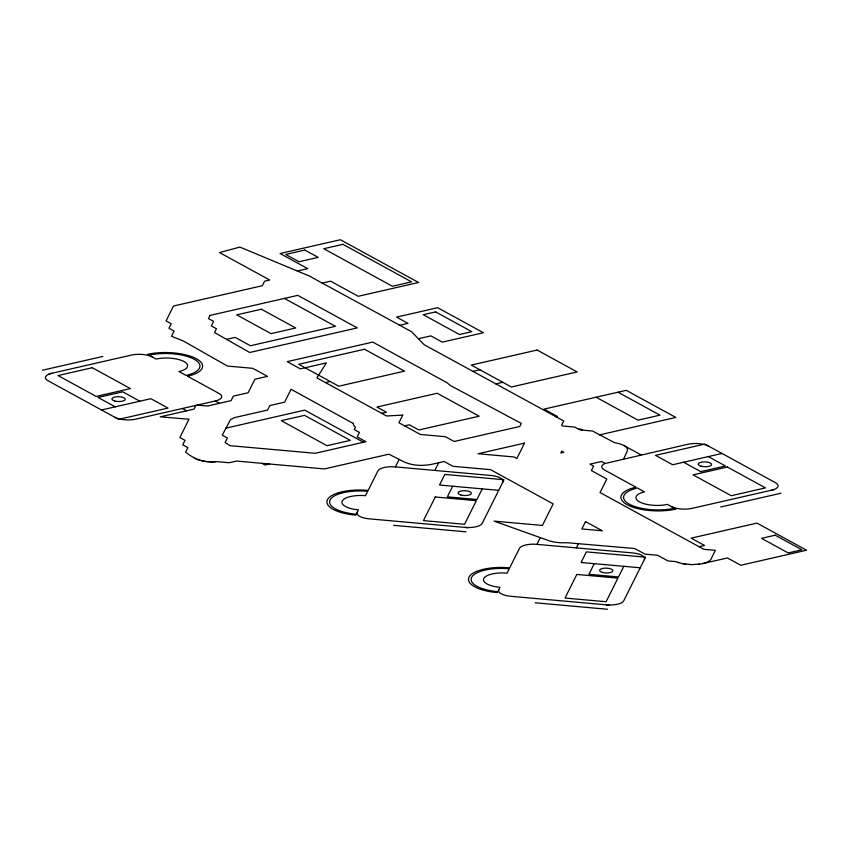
<?xml version="1.0" encoding="UTF-8"?>
<svg xmlns="http://www.w3.org/2000/svg" width="849" height="849" viewBox="0 0 849 849"><rect width="100%" height="100%" fill="white"/><g stroke="black" fill="none" stroke-linecap="round" stroke-linejoin="round"><path stroke-width="1.27" d="M353.205 423.439L291.08 389.277L284.638 402.161L269.833 405.546L267.584 410.056L234.027 417.719A20.047 7.28 1.6 0 1 230.641 419.448L222.236 435.187L227.383 437.999L225.134 442.509L230.1 445.683L315.17 453.292L365.93 441.692L357.185 436.917L359.435 432.406L354.288 429.594L355.519 427.132L353.63 425.232L353.216 423.269M623.686 458.938L627.294 450.968A20.047 7.28 1.6 0 0 624.843 446.086L623.782 445.46A20.047 7.28 1.6 0 0 614.538 442.669L592.517 431.027L579.963 429.912L574.815 427.089L562.961 426.028L561.614 425.19L563.725 420.966L424.118 344.683L411.51 331.662L312.506 277.793A20.047 7.28 1.6 0 0 309.185 275.946L239.864 247.08L219.498 252.546L269.749 280.032L264.58 281.21L262.32 285.72L173.493 306.022L166.054 320.901L171.201 323.724L168.94 328.223L174.098 331.046L171.487 336.246L183.395 341.001L227.426 366.057L252.758 368.317L267.467 376.362L254.891 379.238L248.131 392.758L233.326 396.143L231.077 400.654L207.538 406.034L196.989 405.153M195.917 405.398L194.06 409.112L160.238 416.848L188.998 419.247L179.861 437.522L185.008 440.334L182.747 444.844L187.894 447.656L185.644 452.167C194.156 459.235 205.118 463.225 216.537 461.623L229.166 462.747L236.563 461.06L324.424 468.924L388.863 454.194L404.421 462.058C412.954 465.814 422.781 466.069 431.833 464.307L444.133 461.506L452.91 466.303L490.563 469.667L553.155 503.903L542.394 525.446L494.097 521.116L548.412 540.537A20.047 7.28 1.6 0 0 566.707 542.691L634.712 548.507L645.017 554.142L657.561 555.267L667.855 560.892L675.857 561.614L682.171 563.609L691.659 564.638L701.062 563.938L727.402 557.963L740.753 565.264L806.55 550.216L756.968 523.101L691.171 538.149L704.521 545.451L699.045 546.692M356.251 514.218A32.4 11.769 1.6 0 1 330.102 499.912A32.4 11.769 1.6 0 1 367.713 491.316L365.526 495.689A20.047 7.28 1.6 0 0 342.264 501.006A20.047 7.28 1.6 0 0 358.437 509.856L355.784 515.163A35.074 12.746 1.6 0 1 327.47 499.679A35.074 12.746 1.6 0 1 368.179 490.372L377.922 470.898A15.038 5.465 1.6 0 1 395.369 466.908L399.136 459.383M434.815 470.442L438.657 462.747M452.676 486.222L447.359 496.845L476.947 499.499L482.253 488.875M497.811 591.668A32.4 11.769 1.6 0 1 471.651 577.362A32.4 11.769 1.6 0 1 509.262 568.766L507.076 573.139A20.047 7.28 1.6 0 0 483.813 578.456A20.047 7.28 1.6 0 0 499.987 587.306L497.334 592.613A35.074 12.746 1.6 0 1 469.019 577.129A35.074 12.746 1.6 0 1 509.729 567.822L519.471 548.348A15.038 5.465 1.6 0 1 536.918 544.358L540.282 537.629M576.365 547.892L578.572 543.477M594.226 563.672L588.919 574.295L618.496 576.949L623.813 566.325M297.352 271.022L307.72 268.645L280.074 253.522L340.396 239.736L418.568 282.494L358.257 296.28L330.611 281.157L322.047 283.12M42.45 370.238L102.771 356.453M49.125 373.889L131.372 355.094A15.038 5.465 1.6 0 1 152.289 356.962M226.63 339.356L235.162 337.403L250.423 345.745L335.419 326.313L284.394 298.413M399.274 325.358L407.987 323.363L396.547 317.102L437.681 307.709L483.442 332.734L442.318 342.136L430.878 335.875L418.61 338.677M101.498 409.971L150.846 398.69L168.017 408.082L118.658 419.364L48.106 380.776A15.038 5.465 1.6 0 1 51.863 373.263M219.52 403.296L215.275 400.972L135.766 419.151A15.038 5.465 1.6 0 1 114.848 417.273M325.464 382.57L330.187 381.488M472.925 371.374L479.897 369.771M225.728 428.183L304.717 410.131L363.457 442.255M495.805 383.886L502.778 382.294M381.721 413.336L386.444 412.264L376.903 407.042L437.224 393.257L479.176 416.201L418.854 429.987L409.324 424.776L404.602 425.858M269.547 464.01L265.132 465.019L262.065 463.342M555.862 416.763L557.337 416.424L543.986 409.122L626.244 390.328L675.815 417.443L599.543 434.879M578.785 429.265L580.217 428.936L582.382 430.125M722 453.462L672.652 464.743L655.492 455.361L704.84 444.08L775.392 482.667A15.038 5.465 1.6 0 1 771.635 490.181M774.373 489.555L692.126 508.349A15.038 5.465 1.6 0 1 671.209 506.482M720.737 506.991L781.048 493.205M698.387 564.32L699.3 564.214M215.805 461.665L214.85 461.729M213.874 461.76L212.897 461.792M211.921 461.792L210.945 461.771M209.958 461.739L208.981 461.697M208.005 461.623L207.029 461.548M688.719 564.5L689.696 564.564M395.369 466.908L490.69 475.44A15.038 5.465 1.6 0 1 502.831 482.083M498.692 490.34L439.527 485.044L444.844 474.421L504.009 479.717L482.168 523.398A15.038 5.465 1.6 0 1 464.721 527.388M468.001 527.685L369.389 518.856A15.038 5.465 1.6 0 1 357.259 512.212M393.628 525.34L465.942 531.814M536.918 544.358L632.24 552.89A15.038 5.465 1.6 0 1 644.38 559.533M640.242 567.79L581.077 562.494L586.394 551.871L645.558 557.167L623.718 600.848A15.038 5.465 1.6 0 1 606.271 604.838M609.55 605.125L510.949 596.306A15.038 5.465 1.6 0 1 498.809 589.662M535.178 602.79L607.491 609.264M206.074 461.442L205.129 461.325M204.195 461.187L203.272 461.039M684.899 564.086L685.833 564.214M202.38 460.869L201.5 460.689M683.074 563.778L683.965 563.948M200.64 460.498L199.812 460.285M199.006 460.062L198.231 459.829M678.128 562.505L678.86 562.76M197.488 459.574L196.766 459.309M196.098 459.033L195.45 458.747M194.845 458.449L194.272 458.152M618.019 392.206L659.97 415.15L638.034 420.159L596.083 397.215M708.289 456.603L725.46 465.984L700.775 471.619L683.615 462.238M623.962 445.566L641.122 454.947M605.146 463.448L601.538 461.474L590.023 464.106L593.621 466.08L591.36 470.579L606.812 479.027L600.041 492.558L703.832 549.314L715.378 550.343L711.006 559.109A20.047 7.28 1.6 0 1 702.739 563.598M182.376 408.496L186.621 410.81M139.883 401.206L122.723 391.813L98.049 397.459L115.209 406.841M674.456 508.254A32.4 11.769 1.6 0 1 629.364 504.21A32.4 11.769 1.6 0 1 637.461 488.016L644.518 491.879A20.047 7.28 1.6 0 0 639.509 501.897A20.047 7.28 1.6 0 0 667.399 504.391L675.974 509.082A35.074 12.746 1.6 0 1 627.167 504.72A35.074 12.746 1.6 0 1 635.933 487.188L604.467 469.975A15.038 5.465 1.6 0 1 604.838 463.565L687.732 444.292A15.038 5.465 1.6 0 1 708.65 446.171M149.053 355.19A32.4 11.769 1.6 0 1 194.145 359.223A32.4 11.769 1.6 0 1 186.048 375.417L178.99 371.565A20.047 7.28 1.6 0 0 184 361.547A20.047 7.28 1.6 0 0 156.11 359.053L147.524 354.351A35.074 12.746 1.6 0 1 196.331 358.724A35.074 12.746 1.6 0 1 187.565 376.256L219.031 393.458A15.038 5.465 1.6 0 1 215.275 400.972M210 315.425L208.43 318.566L213.577 321.378L211.327 325.889L216.474 328.701L214.553 332.543L249.702 352.484L357.27 327.894L297.776 295.356L210 315.425M402.744 415.108L398.924 422.749L420.329 434.455L445.438 436.704L454.162 441.469L519.747 426.495L521.297 423.396L450.341 385.51L447.105 382.761L372.753 342.094L287.206 361.653L300.366 368.848L326.409 362.894L316.857 377.869L386.56 415.989L402.744 415.108M435.272 496.994L423.46 520.607L464.552 524.289L476.353 500.677L435.272 496.994M524.533 443.136L516.839 458.534L513.985 456.964L478.072 453.748L524.533 443.136M561.72 451.19L560.796 453.048L563.853 452.347L561.72 451.19M585.523 521.604L581.83 528.969L602.355 530.805L585.523 521.604M576.821 574.444L565.01 598.057L606.101 601.739L617.902 578.127L576.821 574.444M304.865 250.073L285.678 254.467L299.028 261.757L318.216 257.374L304.865 250.073M342.954 244.332L323.766 248.715L392.408 286.262L411.595 281.868L342.954 244.332M261.396 309.227L236.722 314.862L271.043 333.636L295.717 327.99L261.396 309.227M92.276 367.723L58.008 375.555L96.139 396.409L130.406 388.577L92.276 367.723M435.59 311.88L423.248 314.703L459.479 334.517L471.821 331.694L435.59 311.88M364.529 349.247L298.731 364.285L338.772 386.189L404.57 371.14L364.529 349.247M537.12 350.043L471.312 365.081L511.363 386.985L577.161 371.947L537.12 350.043M304.536 415.352L281.242 420.679L327.003 445.704L350.308 440.376L304.536 415.352M727.36 467.024L693.092 474.856L731.222 495.72L765.501 487.888L727.36 467.024M775.201 535.199L761.5 538.34L788.19 552.932L801.902 549.802L775.201 535.199M701.125 466.228A6.686 2.43 1.6 0 0 711.579 464.679A6.686 2.43 1.6 0 0 702.049 462.058A6.686 2.43 1.6 0 0 701.125 466.228M114.795 401.025A6.686 2.43 1.6 0 0 125.238 399.476A6.686 2.43 1.6 0 0 115.719 396.854A6.686 2.43 1.6 0 0 114.795 401.025M602.45 572.449A6.686 2.43 1.6 0 0 612.904 570.899A6.686 2.43 1.6 0 0 603.374 568.289A6.686 2.43 1.6 0 0 602.45 572.449M460.901 495.009A6.686 2.43 1.6 0 0 471.354 493.449A6.686 2.43 1.6 0 0 461.824 490.839A6.686 2.43 1.6 0 0 460.901 495.009"/></g></svg>
